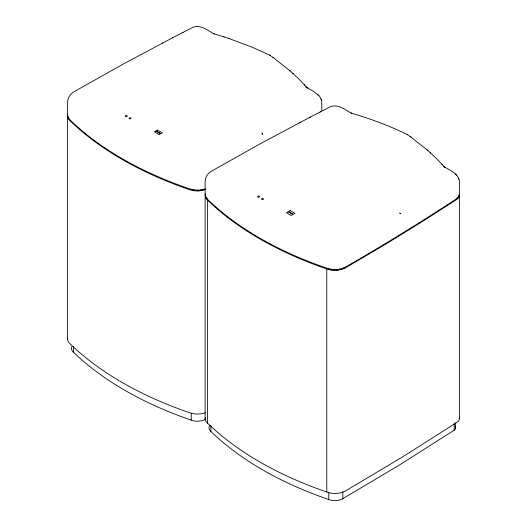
<?xml version="1.0" encoding="UTF-8"?>
<svg xmlns="http://www.w3.org/2000/svg" width="527" height="527" viewBox="0 0 527 527"><rect width="100%" height="100%" fill="white"/><g stroke="black" fill="none" stroke-linecap="round" stroke-linejoin="round"><path stroke-width="0.79" d="M197.243 190.84L193.89 190.748L189.265 189.568A342.207 197.572 0 0 1 70.071 120.749L68.029 118.081L67.66 115.169M334.777 270.246L331.424 270.153L326.806 268.974A342.207 197.572 0 0 1 207.605 200.155L205.563 197.487L205.201 193.791L205.201 194.575M334.777 269.488L334.777 270.404L338.136 270.213L344.203 268.553L383.537 245.45L420.783 222.539L457.179 199.18L459.043 197.19L459.32 194.147L459.043 196.406L457.179 198.396C420.612 222.368 383.333 245.253 345.468 267.117C339.803 270.16 332.8 270.338 326.806 268.184A342.207 197.572 0 0 1 207.605 199.371L205.563 196.703L205.378 194.779M197.25 189.99L197.243 190.998L198.929 190.958L205.155 189.575M67.713 117.119L67.66 114.385M195.583 190.774L195.583 190.016M333.117 270.18L333.15 269.323M193.949 190.596L194.008 189.746M331.483 269.995L331.542 269.145M192.362 190.306L192.447 189.463M329.895 269.712L329.981 268.869M190.84 189.918L190.945 189.081M328.374 269.323L328.479 268.487M209.562 425.856A10.942 6.317 0 0 0 210.181 430.77L210.912 431.488A338.38 195.359 0 0 0 328.776 499.537L330.021 499.958A10.942 6.317 0 0 0 341.806 499.28L399.459 465.005L454.603 429.94A5.448 3.142 0 0 0 454.992 426.765M172.816 37.648L122.534 64.452L73.905 91.797C70.157 93.911 67.515 98.009 67.594 102.363L67.594 339.197M310.35 117.047L260.068 143.858L211.439 171.203C207.691 173.311 205.049 177.415 205.128 181.769L205.128 418.603M172.454 37.832L193.034 27.252C200.53 24.268 207.796 30.652 214.114 33.919L213.415 33.636L224.1 36.91M162.375 43.095L162.738 42.904M182.586 32.595L182.941 32.41M309.988 117.238L330.574 106.658C338.064 103.674 345.337 110.057 351.647 113.325L350.949 113.041C370.343 118.766 389.466 125.683 407.569 134.714M299.909 122.501L300.271 122.31M320.12 112.001L320.475 111.816M205.286 419.354L204.272 419.874A10.942 6.317 0 0 1 192.487 420.553L191.242 420.131A338.38 195.359 0 0 1 73.372 352.082L72.647 351.364A10.942 6.317 0 0 1 72.028 346.45M69.439 119.827L67.713 116.335M206.973 199.232L206.973 198.475M69.439 119.069L70.071 119.965A342.207 197.572 0 0 0 189.265 188.785C194.232 190.636 200.655 190.754 205.155 188.818M68.767 118.193L68.536 119.016M206.301 197.599L206.07 198.422M205.807 196.676L205.563 197.487M458.793 195.853C459.518 195.504 459.491 197.039 458.793 196.531M458.273 196.887L458.721 196.94L458.721 197.73M458.806 196.38L459.043 197.19M458.075 197.401L458.075 198.159M228.613 38.392L252.077 47.147L270.035 55.309M223.817 36.818L228.902 38.491M457.574 197.875L457.574 198.633M456.988 198.317L456.988 199.074M343.9 267.604L344.045 268.427M345.297 267.024L345.297 267.788M410.586 136.822L427.707 150.34M273.052 57.423L290.173 70.934M407.213 134.464L410.968 137.092M269.679 55.058L273.434 57.693M342.688 268.223L342.688 268.981M459.406 418.55L459.406 181.723C458.773 173.469 449.524 170.043 443.398 166.328L444.92 167.494L436.488 158.508L427.331 150.004M321.872 110.538L321.674 100.545L319.678 96.428L313.835 91.573L305.864 86.922L307.386 88.088L298.954 79.103L289.797 70.598M455.275 173.976L455.651 174.312M456.053 174.668L456.441 175.01M430.342 152.692L430.724 153.028M317.735 94.57L318.117 94.906M318.519 95.262L318.907 95.611M292.808 73.286L293.19 73.622M341.226 268.684L341.226 269.442M203.692 189.279L203.692 190.036M441.876 164.114L442.239 164.51M304.342 84.709L304.705 85.104M202.078 189.549L202.151 190.399M339.684 269.04L339.684 269.798M200.497 189.806L200.55 190.655M338.084 269.297L338.084 270.055M458.688 178.271L459.063 179.371M321.154 98.865L321.529 99.965M198.883 189.951L198.903 190.8M336.443 269.449L336.443 270.206M455.559 422.555L455.559 428.049M454.208 423.168L454.208 430.236M342.82 491.691L342.82 498.759M328.776 492.468L328.776 499.537M326.806 268.184L326.806 492.02A14.789 8.537 0 0 0 345.468 490.953L402.266 457.1L457.179 422.226A9.302 5.369 0 0 0 459.32 417.983M210.912 425.203L210.912 431.488M207.605 199.371L207.605 423.201A342.207 197.572 0 0 0 326.806 492.02M205.253 195.741L205.253 196.525M191.242 413.063L191.242 420.131M73.378 346.582L73.378 352.082M68.029 117.297L68.029 118.081M207.605 423.201A14.789 8.537 0 0 1 205.201 417.621M205.286 412.76A14.789 8.537 0 0 1 189.265 412.615A342.207 197.572 0 0 1 70.071 343.795A14.789 8.537 0 0 1 67.66 338.222M155.847 131.098L154.49 131.882L159.246 134.629L160.61 133.845L155.847 131.098M157.547 130.116L156.19 130.9L160.946 133.647L162.309 132.863L157.547 130.116M288.104 211.729L286.405 212.71L291.161 215.457L292.86 214.476L288.104 211.729M290.146 210.55L288.44 211.531L293.203 214.278L294.903 213.297L290.146 210.55M262.347 133.674L261.926 133.067L262.749 134.306L262.354 133.674M400.283 213.712L399.881 213.079L400.283 213.712M258.171 197.098A0.962 0.553 0 0 0 259.613 196.617A0.962 0.553 0 0 0 258.171 196.136A0.962 0.553 0 0 0 258.171 197.098M262.077 199.397A0.962 0.553 0 0 0 263.52 198.916A0.962 0.553 0 0 0 262.077 198.435A0.962 0.553 0 0 0 262.077 199.397M125.591 116.467A0.962 0.553 0 0 0 127.198 116.217A0.962 0.553 0 0 0 126.019 115.538A0.962 0.553 0 0 0 125.591 116.467M129.609 118.766A0.962 0.553 0 0 0 131.052 118.285A0.962 0.553 0 0 0 129.609 117.804A0.962 0.553 0 0 0 129.609 118.766"/></g></svg>
